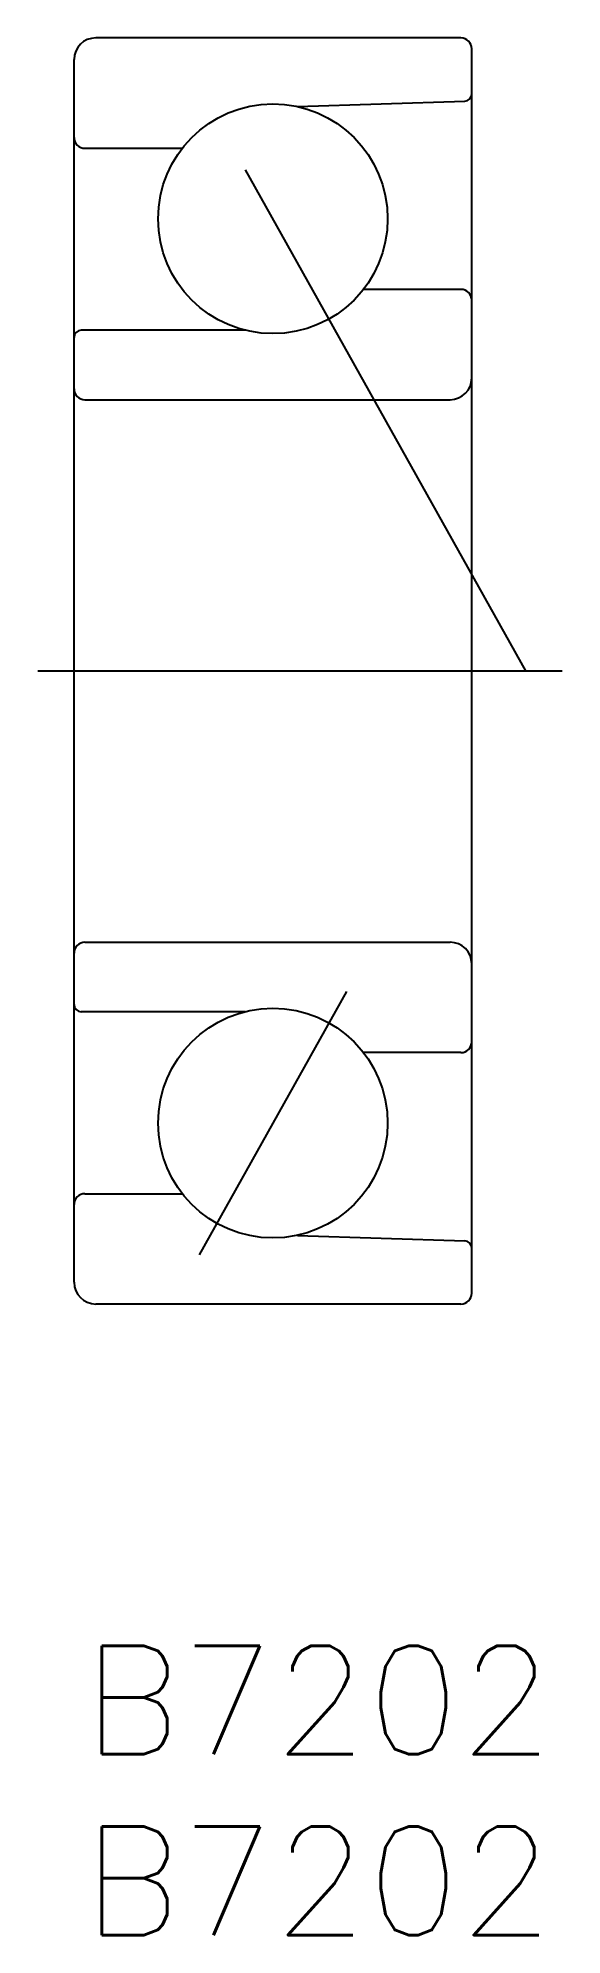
# Model space of a CAD drawing. Extents: x -1 to 13.5, y -7.5 to 44.9.
import ezdxf
from ezdxf.enums import TextEntityAlignment as Align

# ---------------------------------------------------------------- set-up
doc = ezdxf.new("R2010")
doc.units = 0
doc.header["$LTSCALE"] = 0.5
doc.linetypes.add('CENTER', pattern=[50.8, 31.75, -6.35, 6.35, -6.35])
for name, color, linetype in [('MSM_CENTER', 1, 'CENTER'), ('MSM_CONTINUOUS', 7, 'CONTINUOUS'), ('MSM_PART_NUMBER', 7, 'CONTINUOUS')]:
    doc.layers.add(name, color=color, linetype=linetype)
doc.styles.get("Standard").update_dxf_attribs({"font": 'txt.shx', "height": 3, "bigfont": 'bigfont.shx'})

msp = doc.modelspace()

# ---------------------------------------------------------------- linework, layer by layer
at = {"layer": 'MSM_CENTER'}
for p, q in [((12.5, 27.445), (3.46, 43.587)), ((-1, 27.445), (13.5, 27.445)), ((7.54, 18.587), (3.46, 11.302))]:
    msp.add_line(p, q, dxfattribs=at)
at = {"layer": 'MSM_CONTINUOUS'}
for p, q in [((10.7, 44.945), (0.6, 44.945)), ((11, 10.245), (11, 44.645)), ((0, 10.545), (0, 44.345)), ((6.177, 43.047), (10.807, 43.2)), ((0.3, 41.895), (2.994, 41.895)), ((10.7, 37.995), (8.006, 37.995)), ((4.729, 36.865), (0.2, 36.865)), ((0.3, 34.945), (10.4, 34.945)), ((0.3, 19.945), (10.4, 19.945)), ((4.729, 18.025), (0.2, 18.025)), ((10.7, 16.895), (8.006, 16.895)), ((0.3, 12.995), (2.994, 12.995)), ((6.177, 11.843), (10.807, 11.689)), ((10.7, 9.945), (0.6, 9.945)), ((5.65, 9.945), (5.65, 9.945)), ((8.175, 9.945), (8.175, 9.945))]:
    msp.add_line(p, q, dxfattribs=at)
for centre in [(5.5, 39.945), (5.5, 14.945)]:
    msp.add_circle(centre, 3.175, dxfattribs=at)
for centre, radius, start, end in [((0.6, 44.345), 0.6, 90, 180), ((10.7, 44.645), 0.3, 0, 90), ((10.8, 43.4), 0.2, 271.8959, 0), ((0.3, 42.195), 0.3, 180, 270), ((10.7, 37.695), 0.3, 0, 90), ((0.2, 36.665), 0.2, 90, 180), ((0.3, 35.245), 0.3, 180, 270), ((10.4, 35.545), 0.6, 270, 0), ((0.3, 19.645), 0.3, 90, 180), ((10.4, 19.345), 0.6, 0, 90), ((0.2, 18.225), 0.2, 180, 270), ((10.7, 17.195), 0.3, 270, 0), ((0.3, 12.695), 0.3, 90, 180), ((10.8, 11.49), 0.2, 0, 88.1041), ((0.6, 10.545), 0.6, 180, 270), ((10.7, 10.245), 0.3, 270, 0)]:
    msp.add_arc(centre, radius, start, end, dxfattribs=at)

# ---------------------------------------------------------------- texts
at = {"layer": 'MSM_PART_NUMBER'}
for p in [(6.75, -3.4), (6.75, -8.4)]:
    msp.add_text('B7202', height=3, dxfattribs=at).set_placement(p, align=Align.BOTTOM_CENTER)

doc.saveas('drawing.dxf')
